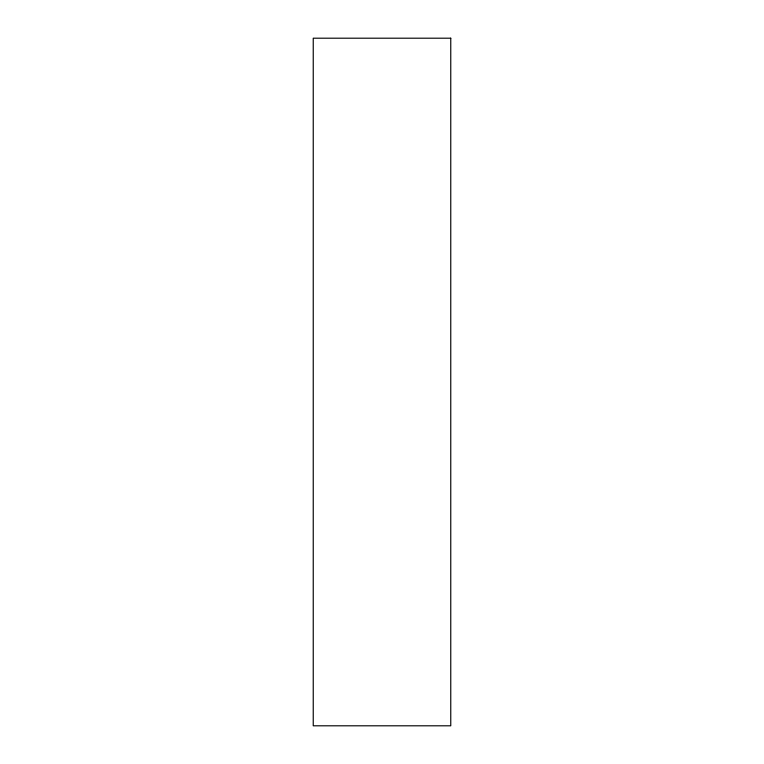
<?xml version="1.0" encoding="UTF-8"?>
<svg xmlns="http://www.w3.org/2000/svg" width="764" height="764" viewBox="0 0 764 764"><rect width="100%" height="100%" fill="white"/><g stroke="black" fill="none" stroke-linecap="round" stroke-linejoin="round"><path stroke-width="1.15" d="M450.76 38.2L313.24 38.2L313.24 725.8L450.76 725.8L450.76 38.2"/></g></svg>
